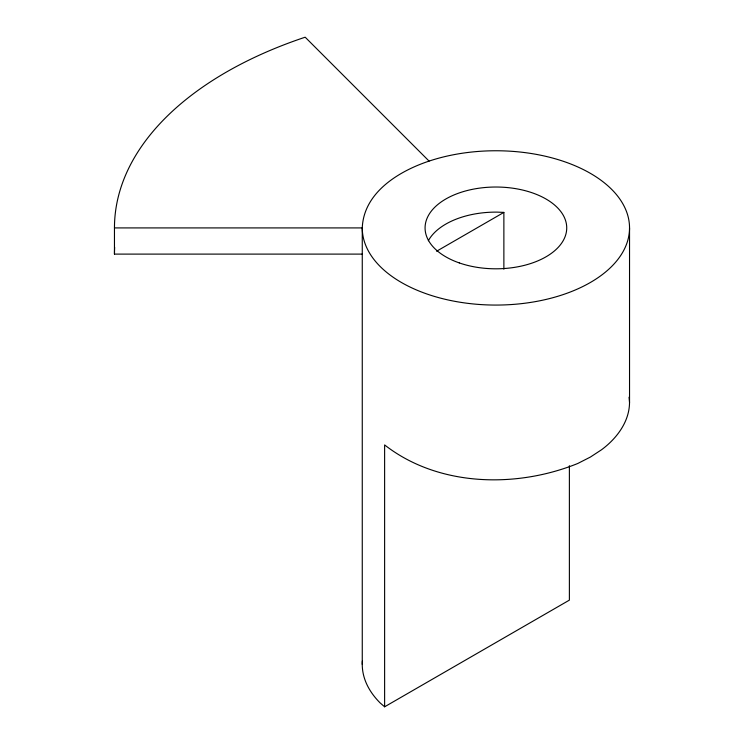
<?xml version="1.0" encoding="UTF-8"?>
<svg xmlns="http://www.w3.org/2000/svg" width="744" height="744" viewBox="0 0 744 744"><rect width="100%" height="100%" fill="white"/><g stroke="black" fill="none" stroke-linecap="round" stroke-linejoin="round"><path stroke-width="1.12" d="M629.536 227.915L629.536 402.495C629.378 421.922 616.553 438.644 601.496 449.785L590.392 457.058L577.809 463.466C516.308 488.399 438.272 486.846 384.62 444.921L384.62 706.8L569.383 600.129L569.383 465.716M436.607 251.23L503.874 212.403L503.874 269.179M362.263 254.104L114.464 254.104L114.464 227.915L362.263 227.915A133.641 77.153 0 0 0 519.107 303.896A133.641 77.153 0 0 0 621.473 201.522A133.641 77.153 0 0 0 429.074 161.095C398.831 171.157 363.686 192.473 362.263 227.915L362.263 664.373M503.874 212.403L497.28 212.124A70.829 40.892 0 0 0 428.339 240.731M384.62 706.8L380.165 702.95A133.641 77.153 0 0 1 362.384 661.016M429.074 161.095L305.18 37.2A381.43 220.215 0 0 0 114.464 227.915M629.536 402.495L629.052 397.194M114.464 254.104A381.43 220.215 0 0 1 114.65 247.324M459.29 262.92A70.829 40.892 0 0 0 566.714 228.715A70.829 40.892 0 0 0 461.689 192.11A70.829 40.892 0 0 0 459.29 262.92"/></g></svg>
